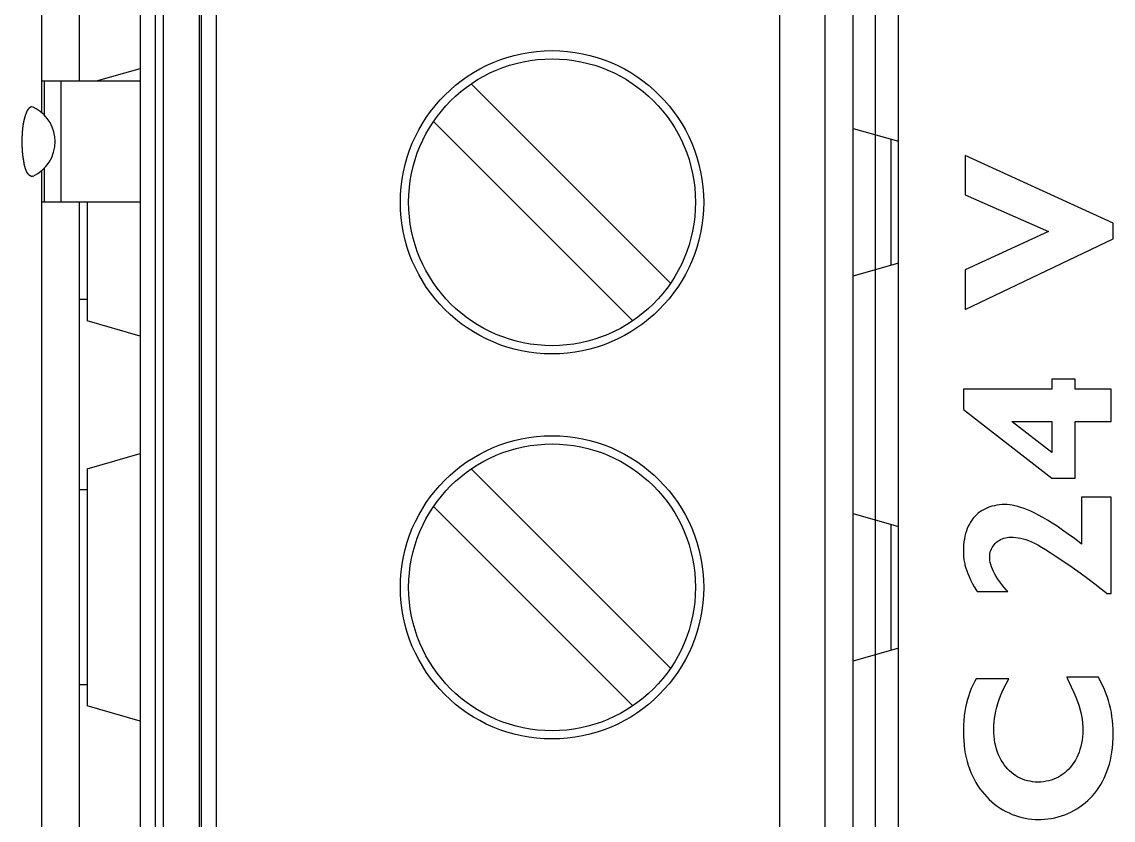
# Paper-space layout '2 DOOR PANEL LAYOUT - A1 Sheet' of a CAD drawing. Extents: x 50 to 825, y 22 to 486.
# Drawn here: x 423.456 to 425.329, y 338.255 to 339.626 of the extents above; entities that cross this region are included whole.
import ezdxf

# ---------------------------------------------------------------- set-up
doc = ezdxf.new("R2010")
doc.units = 0
doc.layers.add('N-EQPM', color=3, linetype='Continuous', lineweight=25)

psp = doc.layouts.new('2 DOOR PANEL LAYOUT - A1 Sheet')

# ---------------------------------------------------------------- linework, layer by layer
at = {"layer": 'N-EQPM', "linetype": 'Continuous'}
for p, q in [((424.9207, 336.8239), (424.9207, 340.4703)), ((424.9604, 336.8278), (424.9604, 340.4718)), ((423.6589, 340.3078), (423.6589, 337.0022)), ((423.685, 337.0022), (423.685, 340.3078)), ((423.698, 340.3078), (423.698, 337.0022)), ((423.7604, 337.0022), (423.7604, 340.3078)), ((423.7636, 340.3078), (423.7636, 337.0022)), ((423.7896, 337.0022), (423.7896, 340.3078)), ((424.756, 340.3078), (424.756, 337.0022)), ((424.8341, 337.0022), (424.8341, 340.3078)), ((423.4897, 339.5243), (423.4897, 339.9772)), ((423.5548, 339.5243), (423.5548, 339.9772)), ((424.8823, 337.6087), (424.8823, 339.7012)), ((423.5838, 339.5243), (423.6589, 339.5457)), ((423.4897, 339.5243), (423.6589, 339.5243)), ((423.4897, 339.4697), (423.4897, 339.5243)), ((423.4939, 339.5243), (423.4939, 339.466)), ((423.5232, 339.3161), (423.5232, 339.5243)), ((424.5689, 339.1772), (424.2268, 339.5194)), ((423.4749, 339.4792), (423.4726, 339.4798)), ((424.5045, 339.1128), (424.1623, 339.4549)), ((424.8823, 339.443), (424.9604, 339.4208)), ((424.9473, 339.4245), (424.9473, 339.2077)), ((423.4726, 339.3606), (423.4749, 339.3612)), ((423.4897, 337.2781), (423.4897, 339.3706)), ((423.4939, 339.3746), (423.4939, 339.3161)), ((423.6589, 339.3161), (423.4897, 339.3161)), ((423.5548, 337.3327), (423.5548, 339.3161)), ((423.5678, 339.3161), (423.5678, 339.1124)), ((424.9604, 339.2114), (424.8823, 339.1892)), ((423.5678, 339.1489), (423.5548, 339.1489)), ((423.6589, 339.0865), (423.5678, 339.1124)), ((423.5678, 338.8586), (423.6589, 338.8846)), ((423.5678, 338.8586), (423.5678, 338.4513)), ((424.2268, 338.8582), (424.5689, 338.5161)), ((423.5678, 338.8222), (423.5548, 338.8222)), ((424.5045, 338.4517), (424.1623, 338.7938)), ((424.8823, 338.7819), (424.9604, 338.7596)), ((424.9473, 338.7633), (424.9473, 338.5466)), ((424.9604, 338.5503), (424.8823, 338.5281)), ((423.5678, 338.4877), (423.5548, 338.4877)), ((423.6589, 338.4254), (423.5678, 338.4513))]:
    psp.add_line(p, q, dxfattribs=at)
for points in [[(423.5128, 339.4202), (423.5122, 339.4287), (423.5105, 339.4371), (423.5078, 339.4452), (423.504, 339.4528), (423.4993, 339.4598), (423.4937, 339.4662), (423.4873, 339.4718), (423.4803, 339.4765), (423.4749, 339.4793)], [(423.4749, 339.3611), (423.4828, 339.3654), (423.4903, 339.371), (423.4969, 339.3776), (423.5024, 339.385), (423.5069, 339.3932), (423.5101, 339.4019), (423.5121, 339.411), (423.5128, 339.4202)]]:
    psp.add_lwpolyline(points, dxfattribs=at)
for points in [[(425.2177, 339.2661), (425.0748, 339.2), (425.0748, 339.1321), (425.3286, 339.2533), (425.3286, 339.2805), (425.0748, 339.3962), (425.0748, 339.329)], [(425.2236, 338.8423), (425.2636, 338.8423), (425.2636, 338.94), (425.3253, 338.94), (425.3253, 338.9954), (425.2636, 338.9954), (425.2636, 339.0123), (425.2236, 339.0123), (425.2236, 338.9954), (425.0715, 338.9954), (425.0715, 338.9602)], [(425.1553, 338.9393), (425.1553, 338.94), (425.2236, 338.94), (425.2236, 338.8863)], [(425.079, 338.6785), (425.0812, 338.6734), (425.0837, 338.668), (425.0867, 338.6623), (425.0902, 338.6561), (425.0943, 338.6493), (425.0954, 338.6476), (425.1479, 338.6476), (425.1454, 338.6503), (425.1413, 338.6549), (425.1374, 338.6596), (425.134, 338.6642), (425.1308, 338.6688), (425.128, 338.6734), (425.1255, 338.6778), (425.1233, 338.6821), (425.1215, 338.6863), (425.1199, 338.6903), (425.1187, 338.6942), (425.1178, 338.6978), (425.1172, 338.7013), (425.1168, 338.7047), (425.1167, 338.7078), (425.1168, 338.7106), (425.1172, 338.7133), (425.1178, 338.7159), (425.1186, 338.7185), (425.1196, 338.7211), (425.1209, 338.7235), (425.1224, 338.7259), (425.1242, 338.7282), (425.1261, 338.7303), (425.1282, 338.7323), (425.1305, 338.7341), (425.1327, 338.7356), (425.1353, 338.737), (425.138, 338.7383), (425.1408, 338.7394), (425.1437, 338.7402), (425.1467, 338.7408), (425.1497, 338.7411), (425.1527, 338.7413), (425.1571, 338.7411), (425.1613, 338.7408), (425.1656, 338.7402), (425.1698, 338.7394), (425.172, 338.7389), (425.1742, 338.7383), (425.1786, 338.7369), (425.1833, 338.7352), (425.1883, 338.7331), (425.1936, 338.7306), (425.1993, 338.7277), (425.2056, 338.7241), (425.2126, 338.72), (425.2204, 338.715), (425.229, 338.7093), (425.2439, 338.6993), (425.2583, 338.6894), (425.272, 338.6797), (425.2849, 338.6703), (425.2969, 338.6612), (425.3081, 338.6526), (425.3184, 338.6443), (425.3253, 338.6443), (425.3253, 338.8099), (425.2743, 338.8099), (425.2743, 338.7292), (425.2732, 338.73), (425.262, 338.7386), (425.2516, 338.7464), (425.2417, 338.7534), (425.2325, 338.7598), (425.2238, 338.7654), (425.2157, 338.7705), (425.208, 338.775), (425.2007, 338.779), (425.1939, 338.7825), (425.1874, 338.7856), (425.1814, 338.7882), (425.1756, 338.7904), (425.1702, 338.7923), (425.165, 338.7938), (425.1601, 338.795), (425.1554, 338.796), (425.151, 338.7966), (425.1468, 338.797), (425.1428, 338.7971), (425.138, 338.797), (425.1334, 338.7966), (425.129, 338.796), (425.1247, 338.7952), (425.1206, 338.7942), (425.1167, 338.793), (425.1129, 338.7916), (425.1093, 338.79), (425.1059, 338.7882), (425.1026, 338.7862), (425.0995, 338.7841), (425.0965, 338.7817), (425.0936, 338.7792), (425.091, 338.7764), (425.0884, 338.7735), (425.0861, 338.7704), (425.0839, 338.7671), (425.0818, 338.7636), (425.0799, 338.7599), (425.0782, 338.756), (425.0767, 338.7519), (425.0753, 338.7475), (425.0742, 338.743), (425.0732, 338.7382), (425.0725, 338.7333), (425.0719, 338.7281), (425.0716, 338.7227), (425.0715, 338.7178), (425.0716, 338.7124), (425.072, 338.7074), (425.0725, 338.7025), (425.0733, 338.6977), (425.0738, 338.6953), (425.0743, 338.6929), (425.0756, 338.6882), (425.0772, 338.6834)], [(425.0846, 338.3371), (425.0873, 338.3312), (425.0902, 338.3254), (425.0932, 338.3198), (425.0965, 338.3145), (425.1, 338.3093), (425.1037, 338.3044), (425.1076, 338.2997), (425.1116, 338.2952), (425.1159, 338.2909), (425.1203, 338.2869), (425.1249, 338.283), (425.1296, 338.2794), (425.1345, 338.2761), (425.1395, 338.273), (425.1446, 338.2702), (425.1499, 338.2676), (425.1553, 338.2652), (425.1608, 338.2632), (425.1664, 338.2614), (425.172, 338.2599), (425.1775, 338.2587), (425.1833, 338.2577), (425.1891, 338.257), (425.1949, 338.2566), (425.2008, 338.2564), (425.2047, 338.2565), (425.2107, 338.2568), (425.2167, 338.2574), (425.2226, 338.2583), (425.2285, 338.2594), (425.2342, 338.2609), (425.2399, 338.2625), (425.2455, 338.2645), (425.2509, 338.2667), (425.2562, 338.2692), (425.2614, 338.2719), (425.2664, 338.2748), (425.2713, 338.278), (425.276, 338.2814), (425.2806, 338.285), (425.2849, 338.2889), (425.2891, 338.293), (425.2931, 338.2973), (425.297, 338.3018), (425.3006, 338.3065), (425.304, 338.3114), (425.3072, 338.3165), (425.3103, 338.3219), (425.3131, 338.3274), (425.3157, 338.3332), (425.318, 338.3391), (425.3202, 338.3453), (425.3221, 338.3517), (425.3238, 338.3582), (425.3252, 338.365), (425.3264, 338.372), (425.3274, 338.3792), (425.3281, 338.3867), (425.3283, 338.3905), (425.3285, 338.3943), (425.3286, 338.4022), (425.3285, 338.4108), (425.3281, 338.4188), (425.3275, 338.4263), (425.3266, 338.4335), (425.3255, 338.4405), (425.3241, 338.4474), (425.3224, 338.4541), (425.3204, 338.4609), (425.3181, 338.4678), (425.3155, 338.4749), (425.3124, 338.4823), (425.3088, 338.4902), (425.3047, 338.4987), (425.3037, 338.5007), (425.2489, 338.5007), (425.2501, 338.4981), (425.2566, 338.4844), (425.2612, 338.4745), (425.2646, 338.4663), (425.2674, 338.4591), (425.2697, 338.4525), (425.2716, 338.4464), (425.2731, 338.4404), (425.2743, 338.4345), (425.2753, 338.4286), (425.2759, 338.4226), (425.2762, 338.4195), (425.2764, 338.4164), (425.2765, 338.4099), (425.2764, 338.4043), (425.276, 338.3985), (425.2753, 338.3928), (425.2744, 338.3873), (425.2732, 338.382), (425.2717, 338.3768), (425.27, 338.3719), (425.2681, 338.3671), (425.266, 338.3626), (425.2637, 338.3582), (425.2611, 338.3541), (425.2584, 338.3502), (425.2555, 338.3465), (425.2524, 338.343), (425.2492, 338.3398), (425.2458, 338.3368), (425.2422, 338.3341), (425.2385, 338.3316), (425.2347, 338.3294), (425.2307, 338.3274), (425.2266, 338.3256), (425.2224, 338.3241), (425.2181, 338.3229), (425.2136, 338.322), (425.2091, 338.3213), (425.2044, 338.3208), (425.1997, 338.3207), (425.195, 338.3208), (425.1904, 338.3213), (425.1859, 338.322), (425.1816, 338.3229), (425.1773, 338.3241), (425.1731, 338.3256), (425.1691, 338.3274), (425.1652, 338.3294), (425.1614, 338.3316), (425.1578, 338.3341), (425.1542, 338.3369), (425.1509, 338.3398), (425.1477, 338.3431), (425.1446, 338.3466), (425.1417, 338.3503), (425.139, 338.3542), (425.1365, 338.3584), (425.1342, 338.3628), (425.132, 338.3674), (425.1301, 338.3723), (425.1285, 338.3773), (425.127, 338.3826), (425.1258, 338.388), (425.1249, 338.3936), (425.1242, 338.3994), (425.1238, 338.4054), (425.1236, 338.4114), (425.1238, 338.4176), (425.1242, 338.4239), (425.1249, 338.4301), (425.1259, 338.4364), (425.1272, 338.4427), (425.1288, 338.4491), (425.1307, 338.4555), (425.1329, 338.4622), (425.1354, 338.4689), (425.1384, 338.4759), (425.1417, 338.4831), (425.1455, 338.4906), (425.1494, 338.4977), (425.0936, 338.4977), (425.0906, 338.4925), (425.0878, 338.487), (425.0852, 338.4813), (425.0828, 338.4753), (425.0807, 338.4691), (425.0787, 338.4626), (425.0769, 338.4559), (425.0754, 338.4489), (425.0741, 338.4417), (425.0731, 338.4342), (425.0723, 338.4265), (425.0718, 338.4186), (425.0715, 338.4104), (425.0715, 338.407), (425.0716, 338.3992), (425.0721, 338.3916), (425.0728, 338.3841), (425.0737, 338.3768), (425.0749, 338.3697), (425.0764, 338.3628), (425.0781, 338.3561), (425.08, 338.3496), (425.0822, 338.3433)]]:
    psp.add_lwpolyline(points, close=True, dxfattribs=at)
at = {"layer": 'N-EQPM'}
for points in [[(423.4726, 339.4798, 0), (423.4724, 339.4798, 0), (423.4723, 339.4798, 0), (423.472, 339.4798, 0), (423.4719, 339.4798, 0), (423.4716, 339.4798, 0), (423.4715, 339.4797, 0), (423.4712, 339.4797, 0), (423.4711, 339.4795, 0), (423.4708, 339.4795, 0), (423.4707, 339.4794, 0), (423.4704, 339.4794, 0), (423.4703, 339.4793, 0), (423.4702, 339.4791, 0), (423.4699, 339.479, 0), (423.4698, 339.479, 0), (423.4695, 339.4789, 0), (423.4694, 339.4787, 0), (423.4693, 339.4786, 0), (423.469, 339.4785, 0), (423.4689, 339.4783, 0), (423.4687, 339.4782, 0), (423.4685, 339.4781, 0), (423.4683, 339.478, 0), (423.4682, 339.4778, 0), (423.4681, 339.4777, 0), (423.468, 339.4774, 0), (423.4677, 339.4773, 0), (423.4676, 339.4772, 0), (423.4674, 339.477, 0), (423.4673, 339.4769, 0), (423.4672, 339.4768, 0), (423.467, 339.4765, 0), (423.4669, 339.4764, 0), (423.4668, 339.4763, 0), (423.4667, 339.4761, 0), (423.4665, 339.476, 0), (423.4664, 339.4757, 0), (423.4663, 339.4756, 0), (423.4661, 339.4755, 0), (423.466, 339.4752, 0), (423.4659, 339.4751, 0), (423.4657, 339.475, 0), (423.4656, 339.4748, 0), (423.4656, 339.4746, 0), (423.4655, 339.4744, 0), (423.4654, 339.4743, 0), (423.4652, 339.4741, 0), (423.4651, 339.4739, 0), (423.4651, 339.4738, 0), (423.465, 339.4735, 0), (423.4648, 339.4734, 0), (423.4647, 339.4733, 0), (423.4647, 339.473, 0), (423.4646, 339.4729, 0), (423.4644, 339.4726, 0), (423.4644, 339.4725, 0), (423.4643, 339.4724, 0), (423.4642, 339.4721, 0), (423.4641, 339.472, 0), (423.4641, 339.4717, 0), (423.4639, 339.4716, 0), (423.4638, 339.4715, 0), (423.4638, 339.4712, 0), (423.4637, 339.4711, 0), (423.4637, 339.4708, 0), (423.4635, 339.4707, 0), (423.4634, 339.4704, 0), (423.4634, 339.4703, 0), (423.4633, 339.4701, 0), (423.4631, 339.4699, 0), (423.4631, 339.4698, 0), (423.463, 339.4695, 0), (423.463, 339.4694, 0), (423.4629, 339.4691, 0), (423.4629, 339.469, 0), (423.4628, 339.4687, 0), (423.4626, 339.4686, 0), (423.4626, 339.4685, 0), (423.4625, 339.4682, 0), (423.4625, 339.4681, 0), (423.4624, 339.4678, 0), (423.4624, 339.4677, 0), (423.4622, 339.4674, 0), (423.4621, 339.4673, 0), (423.4621, 339.467, 0), (423.462, 339.4669, 0), (423.462, 339.4666, 0), (423.4618, 339.4665, 0), (423.4618, 339.4662, 0), (423.4617, 339.4661, 0), (423.4617, 339.466, 0), (423.4616, 339.4657, 0), (423.4616, 339.4656, 0), (423.4615, 339.4653, 0), (423.4615, 339.4652, 0), (423.4613, 339.4649, 0), (423.4613, 339.4648, 0), (423.4612, 339.4646, 0), (423.4612, 339.4644, 0), (423.4611, 339.4642, 0), (423.4611, 339.464, 0), (423.4609, 339.4638, 0), (423.4609, 339.4636, 0), (423.4608, 339.4634, 0), (423.4608, 339.4633, 0), (423.4608, 339.463, 0), (423.4607, 339.4629, 0), (423.4607, 339.4626, 0), (423.4605, 339.4625, 0), (423.4605, 339.4622, 0), (423.4604, 339.4621, 0), (423.4604, 339.4618, 0), (423.4604, 339.4617, 0), (423.4603, 339.4614, 0), (423.4603, 339.4613, 0), (423.4602, 339.461, 0), (423.4602, 339.4609, 0), (423.46, 339.4606, 0), (423.46, 339.4605, 0), (423.46, 339.4603, 0), (423.4599, 339.4601, 0), (423.4599, 339.4599, 0), (423.4599, 339.4597, 0), (423.4598, 339.4595, 0), (423.4598, 339.4593, 0), (423.4596, 339.4591, 0), (423.4596, 339.459, 0), (423.4596, 339.4587, 0), (423.4595, 339.4586, 0), (423.4595, 339.4583, 0), (423.4595, 339.4582, 0), (423.4594, 339.4579, 0), (423.4594, 339.4577, 0), (423.4592, 339.4575, 0), (423.4592, 339.4573, 0), (423.4592, 339.4571, 0), (423.4591, 339.4569, 0), (423.4591, 339.4567, 0), (423.4591, 339.4565, 0), (423.459, 339.4564, 0), (423.459, 339.4561, 0), (423.459, 339.456, 0), (423.4588, 339.4557, 0), (423.4588, 339.4556, 0), (423.4588, 339.4553, 0), (423.4587, 339.4552, 0), (423.4587, 339.4549, 0), (423.4587, 339.4548, 0), (423.4587, 339.4545, 0), (423.4586, 339.4544, 0), (423.4586, 339.4541, 0), (423.4586, 339.4539, 0), (423.4585, 339.4538, 0), (423.4585, 339.4535, 0), (423.4585, 339.4534, 0), (423.4583, 339.4531, 0), (423.4583, 339.453, 0), (423.4583, 339.4527, 0), (423.4583, 339.4526, 0), (423.4582, 339.4523, 0), (423.4582, 339.4522, 0), (423.4582, 339.4519, 0), (423.4582, 339.4518, 0), (423.4581, 339.4515, 0), (423.4581, 339.4514, 0), (423.4581, 339.4511, 0), (423.4579, 339.4509, 0), (423.4579, 339.4508, 0), (423.4579, 339.4505, 0), (423.4579, 339.4504, 0), (423.4578, 339.4501, 0), (423.4578, 339.45, 0), (423.4578, 339.4497, 0), (423.4578, 339.4496, 0), (423.4577, 339.4493, 0), (423.4577, 339.4492, 0), (423.4577, 339.4489, 0), (423.4577, 339.4488, 0), (423.4575, 339.4485, 0), (423.4575, 339.4483, 0), (423.4575, 339.4482, 0), (423.4575, 339.4479, 0), (423.4574, 339.4478, 0), (423.4574, 339.4475, 0), (423.4574, 339.4474, 0), (423.4574, 339.4471, 0), (423.4574, 339.447, 0), (423.4573, 339.4467, 0), (423.4573, 339.4466, 0), (423.4573, 339.4463, 0), (423.4573, 339.4461, 0), (423.4572, 339.4459, 0), (423.4572, 339.4457, 0), (423.4572, 339.4456, 0), (423.4572, 339.4453, 0), (423.4572, 339.4452, 0), (423.457, 339.4449, 0), (423.457, 339.4448, 0), (423.457, 339.4445, 0), (423.457, 339.4444, 0), (423.457, 339.4441, 0), (423.4569, 339.4439, 0), (423.4569, 339.4437, 0), (423.4569, 339.4435, 0), (423.4569, 339.4433, 0), (423.4569, 339.4431, 0), (423.4569, 339.443, 0), (423.4568, 339.4427, 0), (423.4568, 339.4426, 0), (423.4568, 339.4423, 0), (423.4568, 339.442, 0), (423.4568, 339.4419, 0), (423.4566, 339.4416, 0), (423.4566, 339.4415, 0), (423.4566, 339.4413, 0), (423.4566, 339.4411, 0), (423.4566, 339.4409, 0), (423.4566, 339.4407, 0), (423.4565, 339.4405, 0), (423.4565, 339.4403, 0), (423.4565, 339.4401, 0), (423.4565, 339.4398, 0), (423.4565, 339.4397, 0), (423.4565, 339.4394, 0), (423.4565, 339.4393, 0), (423.4564, 339.439, 0), (423.4564, 339.4389, 0), (423.4564, 339.4387, 0), (423.4564, 339.4385, 0), (423.4564, 339.4383, 0), (423.4564, 339.438, 0), (423.4564, 339.4379, 0), (423.4562, 339.4376, 0), (423.4562, 339.4375, 0), (423.4562, 339.4372, 0), (423.4562, 339.4371, 0), (423.4562, 339.4368, 0), (423.4562, 339.4367, 0), (423.4562, 339.4364, 0), (423.4561, 339.4362, 0), (423.4561, 339.4361, 0), (423.4561, 339.4358, 0), (423.4561, 339.4357, 0), (423.4561, 339.4354, 0), (423.4561, 339.4353, 0), (423.4561, 339.435, 0), (423.4561, 339.4349, 0), (423.4561, 339.4346, 0), (423.456, 339.4344, 0), (423.456, 339.4342, 0), (423.456, 339.434, 0), (423.456, 339.4338, 0), (423.456, 339.4336, 0), (423.456, 339.4334, 0), (423.456, 339.4332, 0), (423.456, 339.4331, 0), (423.456, 339.4328, 0), (423.456, 339.4325, 0), (423.4559, 339.4324, 0), (423.4559, 339.4321, 0), (423.4559, 339.432, 0), (423.4559, 339.4318, 0), (423.4559, 339.4316, 0), (423.4559, 339.4314, 0), (423.4559, 339.4312, 0), (423.4559, 339.431, 0), (423.4559, 339.4307, 0), (423.4559, 339.4306, 0), (423.4559, 339.4303, 0), (423.4557, 339.4302, 0), (423.4557, 339.4299, 0), (423.4557, 339.4298, 0), (423.4557, 339.4295, 0), (423.4557, 339.4293, 0), (423.4557, 339.4292, 0), (423.4557, 339.4289, 0), (423.4557, 339.4288, 0), (423.4557, 339.4285, 0), (423.4557, 339.4284, 0), (423.4557, 339.4281, 0), (423.4557, 339.428, 0), (423.4557, 339.4277, 0), (423.4557, 339.4275, 0), (423.4557, 339.4273, 0), (423.4557, 339.4271, 0), (423.4556, 339.4269, 0), (423.4556, 339.4267, 0), (423.4556, 339.4266, 0), (423.4556, 339.4263, 0), (423.4556, 339.4262, 0), (423.4556, 339.4259, 0), (423.4556, 339.4256, 0), (423.4556, 339.4255, 0), (423.4556, 339.4253, 0), (423.4556, 339.4251, 0), (423.4556, 339.4249, 0), (423.4556, 339.4247, 0), (423.4556, 339.4245, 0), (423.4556, 339.4242, 0), (423.4556, 339.4241, 0), (423.4556, 339.4238, 0), (423.4556, 339.4237, 0), (423.4556, 339.4234, 0), (423.4556, 339.4233, 0), (423.4556, 339.423, 0), (423.4556, 339.4229, 0), (423.4556, 339.4226, 0), (423.4556, 339.4224, 0), (423.4556, 339.4223, 0), (423.4556, 339.422, 0), (423.4556, 339.4219, 0), (423.4556, 339.4216, 0), (423.4556, 339.4215, 0), (423.4556, 339.4212, 0), (423.4556, 339.4211, 0), (423.4556, 339.4208, 0), (423.4556, 339.4206, 0), (423.4556, 339.4204, 0), (423.4556, 339.4202, 0)], [(423.4556, 339.4202, 0), (423.4556, 339.42, 0), (423.4556, 339.4199, 0), (423.4556, 339.4197, 0), (423.4556, 339.4195, 0), (423.4556, 339.4194, 0), (423.4556, 339.4191, 0), (423.4556, 339.419, 0), (423.4556, 339.4189, 0), (423.4556, 339.4187, 0), (423.4556, 339.4185, 0), (423.4556, 339.4184, 0), (423.4556, 339.4182, 0), (423.4556, 339.418, 0), (423.4556, 339.4178, 0), (423.4556, 339.4177, 0), (423.4556, 339.4174, 0), (423.4556, 339.4173, 0), (423.4556, 339.4172, 0), (423.4556, 339.4171, 0), (423.4556, 339.4168, 0), (423.4556, 339.4167, 0), (423.4556, 339.4165, 0), (423.4556, 339.4163, 0), (423.4556, 339.4161, 0), (423.4556, 339.416, 0), (423.4556, 339.4158, 0), (423.4556, 339.4156, 0), (423.4556, 339.4155, 0), (423.4556, 339.4154, 0), (423.4556, 339.4151, 0), (423.4556, 339.415, 0), (423.4556, 339.4148, 0), (423.4556, 339.4146, 0), (423.4556, 339.4144, 0), (423.4556, 339.4143, 0), (423.4556, 339.4141, 0), (423.4556, 339.4139, 0), (423.4556, 339.4138, 0), (423.4556, 339.4137, 0), (423.4556, 339.4134, 0), (423.4557, 339.4133, 0), (423.4557, 339.4131, 0), (423.4557, 339.4129, 0), (423.4557, 339.4128, 0), (423.4557, 339.4126, 0), (423.4557, 339.4124, 0), (423.4557, 339.4122, 0), (423.4557, 339.4121, 0), (423.4557, 339.412, 0), (423.4557, 339.4117, 0), (423.4557, 339.4116, 0), (423.4557, 339.4115, 0), (423.4557, 339.4112, 0), (423.4557, 339.4111, 0), (423.4557, 339.4109, 0), (423.4557, 339.4107, 0), (423.4557, 339.4105, 0), (423.4557, 339.4104, 0), (423.4559, 339.4103, 0), (423.4559, 339.41, 0), (423.4559, 339.4099, 0), (423.4559, 339.4098, 0), (423.4559, 339.4095, 0), (423.4559, 339.4094, 0), (423.4559, 339.4092, 0), (423.4559, 339.409, 0), (423.4559, 339.4089, 0), (423.4559, 339.4087, 0), (423.4559, 339.4086, 0), (423.4559, 339.4083, 0), (423.4559, 339.4082, 0), (423.4559, 339.4081, 0), (423.4559, 339.4078, 0), (423.456, 339.4077, 0), (423.456, 339.4076, 0), (423.456, 339.4073, 0), (423.456, 339.4072, 0), (423.456, 339.407, 0), (423.456, 339.4069, 0), (423.456, 339.4066, 0), (423.456, 339.4065, 0), (423.456, 339.4064, 0), (423.456, 339.4061, 0), (423.456, 339.406, 0), (423.4561, 339.4059, 0), (423.4561, 339.4056, 0), (423.4561, 339.4055, 0), (423.4561, 339.4053, 0), (423.4561, 339.4052, 0), (423.4561, 339.4049, 0), (423.4561, 339.4048, 0), (423.4561, 339.4047, 0), (423.4561, 339.4044, 0), (423.4561, 339.4043, 0), (423.4562, 339.4042, 0), (423.4562, 339.4039, 0), (423.4562, 339.4038, 0), (423.4562, 339.4036, 0), (423.4562, 339.4035, 0), (423.4562, 339.4033, 0), (423.4562, 339.4031, 0), (423.4562, 339.403, 0), (423.4562, 339.4027, 0), (423.4562, 339.4026, 0), (423.4564, 339.4025, 0), (423.4564, 339.4022, 0), (423.4564, 339.4021, 0), (423.4564, 339.402, 0), (423.4564, 339.4018, 0), (423.4564, 339.4016, 0), (423.4564, 339.4014, 0), (423.4564, 339.4013, 0), (423.4565, 339.401, 0), (423.4565, 339.4009, 0), (423.4565, 339.4008, 0), (423.4565, 339.4007, 0), (423.4565, 339.4004, 0), (423.4565, 339.4003, 0), (423.4565, 339.4001, 0), (423.4565, 339.3999, 0), (423.4566, 339.3997, 0), (423.4566, 339.3996, 0), (423.4566, 339.3994, 0), (423.4566, 339.3992, 0), (423.4566, 339.3991, 0), (423.4566, 339.399, 0), (423.4566, 339.3987, 0), (423.4568, 339.3986, 0), (423.4568, 339.3984, 0), (423.4568, 339.3982, 0), (423.4568, 339.3981, 0), (423.4568, 339.3979, 0), (423.4568, 339.3978, 0), (423.4568, 339.3975, 0), (423.4569, 339.3974, 0), (423.4569, 339.3973, 0), (423.4569, 339.397, 0), (423.4569, 339.3969, 0), (423.4569, 339.3967, 0), (423.4569, 339.3965, 0), (423.457, 339.3964, 0), (423.457, 339.3962, 0), (423.457, 339.3961, 0), (423.457, 339.3958, 0), (423.457, 339.3957, 0), (423.457, 339.3956, 0), (423.4572, 339.3953, 0), (423.4572, 339.3952, 0), (423.4572, 339.3951, 0), (423.4572, 339.3949, 0), (423.4572, 339.3947, 0), (423.4572, 339.3945, 0), (423.4573, 339.3944, 0), (423.4573, 339.3941, 0), (423.4573, 339.394, 0), (423.4573, 339.3939, 0), (423.4573, 339.3938, 0), (423.4574, 339.3935, 0), (423.4574, 339.3934, 0), (423.4574, 339.3932, 0), (423.4574, 339.393, 0), (423.4574, 339.3928, 0), (423.4574, 339.3927, 0), (423.4575, 339.3926, 0), (423.4575, 339.3923, 0), (423.4575, 339.3922, 0), (423.4575, 339.3921, 0), (423.4575, 339.3918, 0), (423.4577, 339.3917, 0), (423.4577, 339.3915, 0), (423.4577, 339.3914, 0), (423.4577, 339.3912, 0), (423.4577, 339.391, 0), (423.4578, 339.3909, 0), (423.4578, 339.3906, 0), (423.4578, 339.3905, 0), (423.4578, 339.3904, 0), (423.4579, 339.3902, 0), (423.4579, 339.39, 0), (423.4579, 339.3899, 0), (423.4579, 339.3897, 0), (423.4579, 339.3895, 0), (423.4581, 339.3893, 0), (423.4581, 339.3892, 0), (423.4581, 339.3891, 0), (423.4581, 339.3888, 0), (423.4582, 339.3887, 0), (423.4582, 339.3886, 0), (423.4582, 339.3883, 0), (423.4582, 339.3882, 0), (423.4582, 339.388, 0), (423.4583, 339.3879, 0), (423.4583, 339.3876, 0), (423.4583, 339.3875, 0), (423.4583, 339.3874, 0), (423.4585, 339.3871, 0), (423.4585, 339.387, 0), (423.4585, 339.3869, 0), (423.4585, 339.3867, 0), (423.4586, 339.3865, 0), (423.4586, 339.3863, 0), (423.4586, 339.3862, 0), (423.4586, 339.3861, 0), (423.4587, 339.3858, 0), (423.4587, 339.3857, 0), (423.4587, 339.3856, 0), (423.4587, 339.3853, 0), (423.4588, 339.3852, 0), (423.4588, 339.385, 0), (423.4588, 339.3849, 0), (423.4588, 339.3846, 0), (423.459, 339.3845, 0), (423.459, 339.3844, 0), (423.459, 339.3841, 0), (423.4591, 339.384, 0), (423.4591, 339.3839, 0), (423.4591, 339.3837, 0), (423.4591, 339.3835, 0), (423.4592, 339.3833, 0), (423.4592, 339.3832, 0), (423.4592, 339.3831, 0), (423.4594, 339.3828, 0), (423.4594, 339.3827, 0)], [(423.4726, 339.3606, 0), (423.4725, 339.3606, 0), (423.4724, 339.3606, 0), (423.4723, 339.3606, 0), (423.4721, 339.3606, 0), (423.472, 339.3606, 0), (423.4719, 339.3607, 0), (423.4716, 339.3607, 0), (423.4715, 339.3607, 0), (423.4713, 339.3607, 0), (423.4712, 339.3608, 0), (423.4711, 339.3608, 0), (423.471, 339.3608, 0), (423.4708, 339.361, 0), (423.4707, 339.361, 0), (423.4706, 339.3611, 0), (423.4704, 339.3611, 0), (423.4703, 339.3612, 0), (423.4702, 339.3612, 0), (423.47, 339.3614, 0), (423.4699, 339.3614, 0), (423.4698, 339.3615, 0), (423.4697, 339.3615, 0), (423.4695, 339.3616, 0), (423.4694, 339.3616, 0), (423.4693, 339.3617, 0), (423.4693, 339.3619, 0), (423.4691, 339.3619, 0), (423.469, 339.362, 0), (423.4689, 339.3621, 0), (423.4687, 339.3623, 0), (423.4686, 339.3623, 0), (423.4685, 339.3624, 0), (423.4683, 339.3625, 0), (423.4682, 339.3625, 0), (423.4682, 339.3627, 0), (423.4681, 339.3628, 0), (423.468, 339.3629, 0), (423.4678, 339.363, 0), (423.4677, 339.363, 0), (423.4676, 339.3632, 0), (423.4676, 339.3633, 0), (423.4674, 339.3634, 0), (423.4673, 339.3636, 0), (423.4672, 339.3636, 0), (423.4672, 339.3637, 0), (423.467, 339.3638, 0), (423.4669, 339.364, 0), (423.4668, 339.3641, 0), (423.4668, 339.3642, 0), (423.4667, 339.3643, 0), (423.4665, 339.3643, 0), (423.4665, 339.3645, 0), (423.4664, 339.3646, 0), (423.4663, 339.3647, 0), (423.4663, 339.3649, 0), (423.4661, 339.365, 0), (423.466, 339.3651, 0), (423.466, 339.3653, 0), (423.4659, 339.3653, 0), (423.4657, 339.3654, 0), (423.4657, 339.3655, 0), (423.4656, 339.3656, 0), (423.4656, 339.3658, 0), (423.4655, 339.3659, 0), (423.4654, 339.366, 0), (423.4654, 339.3662, 0), (423.4652, 339.3663, 0), (423.4652, 339.3664, 0), (423.4651, 339.3666, 0), (423.4651, 339.3667, 0), (423.465, 339.3667, 0), (423.465, 339.3668, 0), (423.4648, 339.3669, 0), (423.4648, 339.3671, 0), (423.4647, 339.3672, 0), (423.4646, 339.3673, 0), (423.4646, 339.3675, 0), (423.4644, 339.3676, 0), (423.4644, 339.3677, 0), (423.4643, 339.3679, 0), (423.4643, 339.368, 0), (423.4643, 339.3681, 0), (423.4642, 339.3682, 0), (423.4642, 339.3684, 0), (423.4641, 339.3685, 0), (423.4641, 339.3686, 0), (423.4639, 339.3688, 0), (423.4639, 339.3689, 0), (423.4638, 339.369, 0), (423.4638, 339.3692, 0), (423.4637, 339.3693, 0), (423.4637, 339.3694, 0), (423.4637, 339.3695, 0), (423.4635, 339.3697, 0), (423.4635, 339.3698, 0), (423.4634, 339.3699, 0), (423.4634, 339.3701, 0), (423.4633, 339.3702, 0), (423.4633, 339.3703, 0), (423.4633, 339.3705, 0), (423.4631, 339.3706, 0), (423.4631, 339.3707, 0), (423.463, 339.3709, 0), (423.463, 339.371, 0), (423.463, 339.3711, 0), (423.4629, 339.3712, 0), (423.4629, 339.3714, 0), (423.4628, 339.3715, 0), (423.4628, 339.3716, 0), (423.4628, 339.3718, 0), (423.4626, 339.3719, 0), (423.4626, 339.372, 0), (423.4625, 339.3722, 0), (423.4625, 339.3723, 0), (423.4625, 339.3724, 0), (423.4624, 339.3725, 0), (423.4624, 339.3727, 0), (423.4622, 339.3728, 0), (423.4622, 339.3729, 0), (423.4622, 339.3731, 0), (423.4621, 339.3732, 0), (423.4621, 339.3733, 0), (423.4621, 339.3735, 0), (423.462, 339.3736, 0), (423.462, 339.3737, 0), (423.462, 339.3738, 0), (423.4618, 339.374, 0), (423.4618, 339.3741, 0), (423.4617, 339.3742, 0), (423.4617, 339.3744, 0), (423.4617, 339.3745, 0), (423.4616, 339.3746, 0), (423.4616, 339.3748, 0), (423.4616, 339.3749, 0), (423.4615, 339.375, 0), (423.4615, 339.3753, 0), (423.4615, 339.3754, 0), (423.4613, 339.3755, 0), (423.4613, 339.3757, 0), (423.4613, 339.3758, 0), (423.4612, 339.3759, 0), (423.4612, 339.3761, 0), (423.4612, 339.3762, 0), (423.4611, 339.3763, 0), (423.4611, 339.3764, 0), (423.4611, 339.3766, 0), (423.4609, 339.3767, 0), (423.4609, 339.3768, 0), (423.4609, 339.377, 0), (423.4608, 339.3771, 0), (423.4608, 339.3772, 0), (423.4608, 339.3774, 0), (423.4607, 339.3775, 0), (423.4607, 339.3776, 0), (423.4607, 339.3777, 0), (423.4607, 339.3779, 0), (423.4605, 339.378, 0), (423.4605, 339.3781, 0), (423.4605, 339.3783, 0), (423.4604, 339.3784, 0), (423.4604, 339.3785, 0), (423.4604, 339.3788, 0), (423.4603, 339.3789, 0), (423.4603, 339.3791, 0), (423.4603, 339.3792, 0), (423.4603, 339.3793, 0), (423.4602, 339.3794, 0), (423.4602, 339.3796, 0), (423.4602, 339.3797, 0), (423.46, 339.3798, 0), (423.46, 339.38, 0), (423.46, 339.3801, 0), (423.46, 339.3802, 0), (423.4599, 339.3804, 0), (423.4599, 339.3805, 0), (423.4599, 339.3806, 0), (423.4598, 339.3807, 0), (423.4598, 339.3809, 0), (423.4598, 339.381, 0), (423.4598, 339.3811, 0), (423.4596, 339.3813, 0), (423.4596, 339.3815, 0), (423.4596, 339.3817, 0), (423.4596, 339.3818, 0), (423.4595, 339.3819, 0), (423.4595, 339.382, 0), (423.4595, 339.3822, 0), (423.4595, 339.3823, 0), (423.4594, 339.3824, 0), (423.4594, 339.3826, 0), (423.4594, 339.3827, 0)]]:
    psp.add_polyline3d(points, dxfattribs=at)
at = {"layer": 'N-EQPM', "linetype": 'Continuous'}
for centre, radius in [((424.3656, 339.3161), 0.2603), ((424.3656, 339.3161), 0.2462), ((424.3656, 338.655), 0.2603), ((424.3656, 338.655), 0.2462)]:
    psp.add_circle(centre, radius, dxfattribs=at)

doc.saveas('drawing.dxf')
